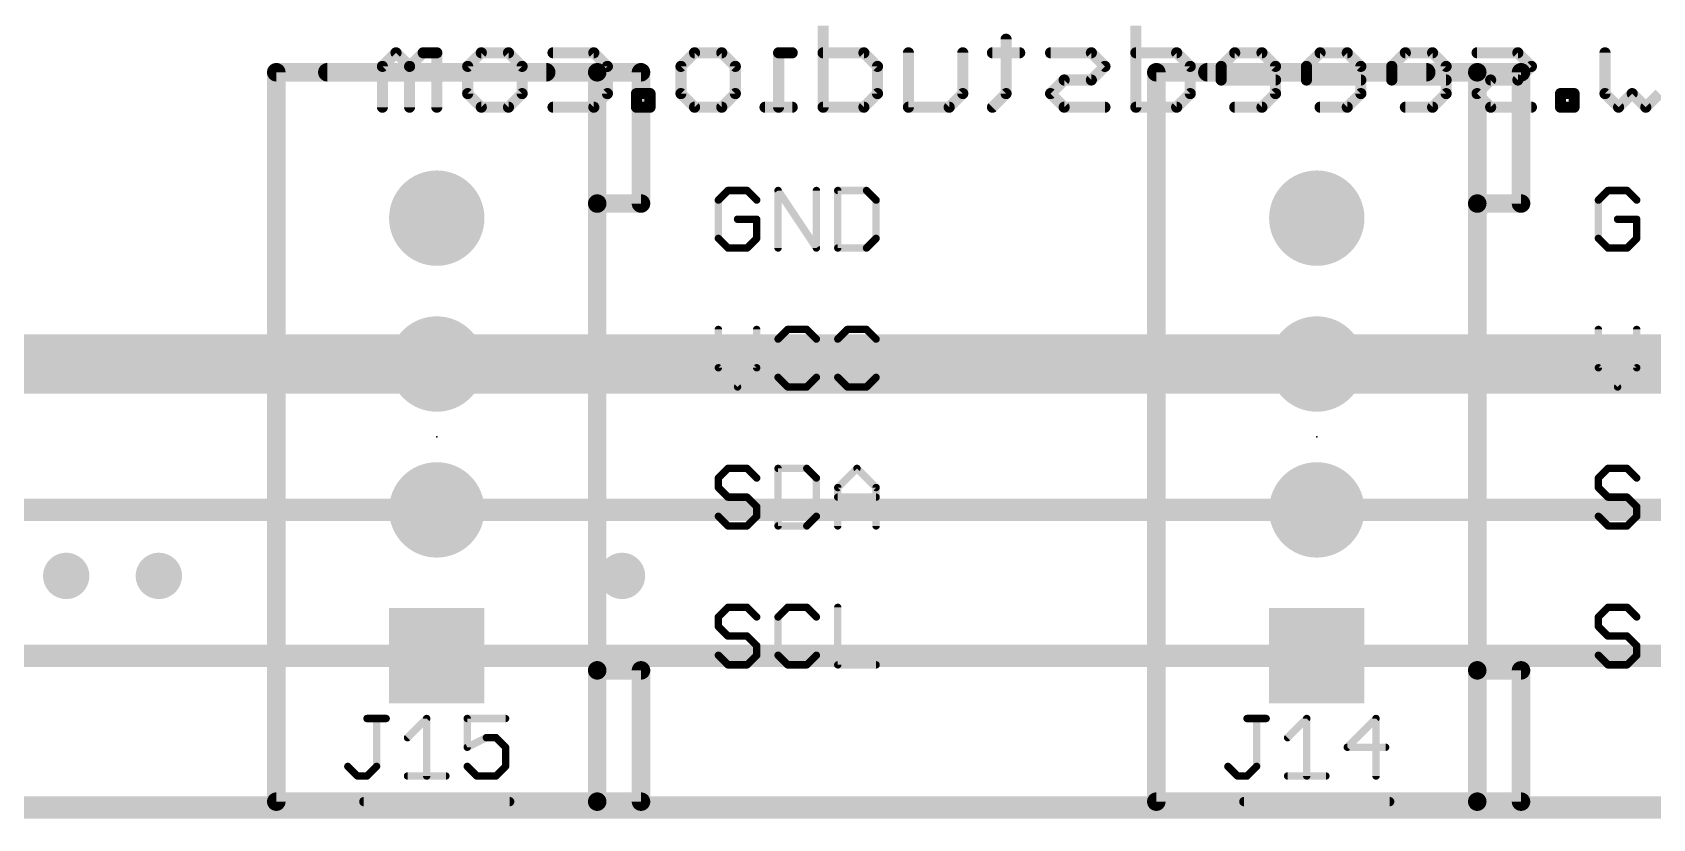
# Model space of a CAD drawing. Extents: x -0.23 to 5.5, y -0.23 to 4.66.
# Drawn here: x 0.982 to 1.856, y 0.394 to 0.818 of the extents above; entities that cross this region are included whole.
import ezdxf

# ---------------------------------------------------------------- set-up
doc = ezdxf.new("R2010")
doc.units = 0
for name, color, linetype in [('1', 14, 'CONTINUOUS'), ('16', 174, 'CONTINUOUS'), ('17', 94, 'CONTINUOUS'), ('18', 94, 'CONTINUOUS'), ('21', 251, 'CONTINUOUS'), ('22', 134, 'CONTINUOUS'), ('23', 178, 'CONTINUOUS'), ('25', 251, 'CONTINUOUS')]:
    doc.layers.add(name, color=color, linetype=linetype)

# ---------------------------------------------------------------- blocks, each defined once
blk = doc.blocks.new('SQUAREP')
blk.add_solid([(-0.5, -0.5), (0.5, -0.5), (-0.5, 0.5), (0.5, 0.5)])
blk = doc.blocks.new('ROUNDP')
at = {"const_width": 0.5}
blk.add_lwpolyline([(0, -0.25, 1), (0, 0.25, 1), (0, -0.25)], format="xyb", dxfattribs=at)
blk = doc.blocks.new('ROUNDV')
at = {"const_width": 0.5}
blk.add_lwpolyline([(0, -0.25, 1), (0, 0.25, 1), (0, -0.25)], format="xyb", dxfattribs=at)

msp = doc.modelspace()

# ---------------------------------------------------------------- linework, layer by layer
at = {"layer": '1', "const_width": 0.032}
for points in [[(0.725, 0.63937), (1.2, 0.63937)], [(1.2, 0.63937), (1.675, 0.63937)], [(1.675, 0.63937), (2.15, 0.63937)]]:
    msp.add_lwpolyline(points, dxfattribs=at)
at = {"layer": '1', "const_width": 0.016}
for points in [[(1.2, 0.64737, 1), (1.2, 0.63137)], [(1.2, 0.63137, 1), (1.2, 0.64737)], [(1.675, 0.64737, 1), (1.675, 0.63137)], [(1.675, 0.63137, 1), (1.675, 0.64737)]]:
    msp.add_lwpolyline(points, format="xyb", dxfattribs=at)
at = {"layer": '16', "const_width": 0.012}
for points in [[(0.725, 0.56063), (1.2, 0.56063)], [(1.2, 0.56063), (1.675, 0.56063)], [(1.675, 0.56063), (2.15, 0.56063)], [(0.725, 0.48189), (1.2, 0.48189)], [(1.2, 0.48189), (1.675, 0.48189)], [(1.675, 0.48189), (2.15, 0.48189)], [(0.675, 0.4), (2.1, 0.4)]]:
    msp.add_lwpolyline(points, dxfattribs=at)
at = {"layer": '16', "const_width": 0.006}
for points in [[(1.2, 0.56363, 1), (1.2, 0.55763)], [(1.2, 0.55763, 1), (1.2, 0.56363)], [(1.675, 0.56363, 1), (1.675, 0.55763)], [(1.675, 0.55763, 1), (1.675, 0.56363)], [(1.2, 0.48489, 1), (1.2, 0.47889)], [(1.2, 0.47889, 1), (1.2, 0.48489)], [(1.675, 0.48489, 1), (1.675, 0.47889)], [(1.675, 0.47889, 1), (1.675, 0.48489)]]:
    msp.add_lwpolyline(points, format="xyb", dxfattribs=at)
at = {"layer": '21'}
for points, const_width in [([(1.286614, 0.79685), (1.113386, 0.79685)], 0.01), ([(1.113386, 0.40315), (1.113386, 0.79685)], 0.01), ([(1.140945, 0.79685), (1.259055, 0.79685)], 0.01), ([(1.286614, 0.725984), (1.286614, 0.79685)], 0.01), ([(1.310236, 0.79685), (1.286614, 0.79685)], 0.01), ([(1.310236, 0.725984), (1.310236, 0.79685)], 0.01), ([(1.761614, 0.79685), (1.588386, 0.79685)], 0.01), ([(1.588386, 0.40315), (1.588386, 0.79685)], 0.01), ([(1.615945, 0.79685), (1.734055, 0.79685)], 0.01), ([(1.761614, 0.725984), (1.761614, 0.79685)], 0.01), ([(1.785236, 0.79685), (1.761614, 0.79685)], 0.01), ([(1.785236, 0.725984), (1.785236, 0.79685)], 0.01), ([(1.357171, 0.733026), (1.352, 0.727855)], 0.004), ([(1.367513, 0.733026), (1.357171, 0.733026)], 0.004), ([(1.372684, 0.727855), (1.367513, 0.733026)], 0.004), ([(1.384227, 0.702), (1.384227, 0.733026)], 0.004), ([(1.384227, 0.733026), (1.404912, 0.702)], 0.004), ([(1.404912, 0.702), (1.404912, 0.733026)], 0.004), ([(1.416455, 0.733026), (1.416455, 0.702)], 0.004), ([(1.431968, 0.733026), (1.416455, 0.733026)], 0.004), ([(1.437139, 0.727855), (1.431968, 0.733026)], 0.004), ([(1.832171, 0.733026), (1.827, 0.727855)], 0.004), ([(1.842513, 0.733026), (1.832171, 0.733026)], 0.004), ([(1.847684, 0.727855), (1.842513, 0.733026)], 0.004), ([(1.286614, 0.474016), (1.286614, 0.725984)], 0.01), ([(1.286614, 0.725984), (1.310236, 0.725984)], 0.01), ([(1.352, 0.727855), (1.352, 0.707171)], 0.004), ([(1.437139, 0.707171), (1.437139, 0.727855)], 0.004), ([(1.761614, 0.474016), (1.761614, 0.725984)], 0.01), ([(1.761614, 0.725984), (1.785236, 0.725984)], 0.01), ([(1.827, 0.727855), (1.827, 0.707171)], 0.004), ([(1.372684, 0.717513), (1.362342, 0.717513)], 0.004), ([(1.372684, 0.707171), (1.372684, 0.717513)], 0.004), ([(1.847684, 0.717513), (1.837342, 0.717513)], 0.004), ([(1.847684, 0.707171), (1.847684, 0.717513)], 0.004), ([(1.352, 0.707171), (1.357171, 0.702)], 0.004), ([(1.367513, 0.702), (1.372684, 0.707171)], 0.004), ([(1.431968, 0.702), (1.437139, 0.707171)], 0.004), ([(1.827, 0.707171), (1.832171, 0.702)], 0.004), ([(1.842513, 0.702), (1.847684, 0.707171)], 0.004), ([(1.357171, 0.702), (1.367513, 0.702)], 0.004), ([(1.416455, 0.702), (1.431968, 0.702)], 0.004), ([(1.832171, 0.702), (1.842513, 0.702)], 0.004), ([(1.352, 0.658026), (1.352, 0.637342)], 0.004), ([(1.372684, 0.637342), (1.372684, 0.658026)], 0.004), ([(1.389398, 0.658026), (1.384227, 0.652855)], 0.004), ([(1.399741, 0.658026), (1.389398, 0.658026)], 0.004), ([(1.404912, 0.652855), (1.399741, 0.658026)], 0.004), ([(1.421626, 0.658026), (1.416455, 0.652855)], 0.004), ([(1.431968, 0.658026), (1.421626, 0.658026)], 0.004), ([(1.437139, 0.652855), (1.431968, 0.658026)], 0.004), ([(1.827, 0.658026), (1.827, 0.637342)], 0.004), ([(1.847684, 0.637342), (1.847684, 0.658026)], 0.004), ([(1.384227, 0.652855), (1.384227, 0.632171)], 0.004), ([(1.416455, 0.652855), (1.416455, 0.632171)], 0.004), ([(1.352, 0.637342), (1.362342, 0.627)], 0.004), ([(1.362342, 0.627), (1.372684, 0.637342)], 0.004), ([(1.827, 0.637342), (1.837342, 0.627)], 0.004), ([(1.837342, 0.627), (1.847684, 0.637342)], 0.004), ([(1.384227, 0.632171), (1.389398, 0.627)], 0.004), ([(1.399741, 0.627), (1.404912, 0.632171)], 0.004), ([(1.416455, 0.632171), (1.421626, 0.627)], 0.004), ([(1.431968, 0.627), (1.437139, 0.632171)], 0.004), ([(1.389398, 0.627), (1.399741, 0.627)], 0.004), ([(1.421626, 0.627), (1.431968, 0.627)], 0.004), ([(1.357171, 0.583026), (1.352, 0.577855)], 0.004), ([(1.352, 0.577855), (1.352, 0.572684)], 0.004), ([(1.367513, 0.583026), (1.357171, 0.583026)], 0.004), ([(1.372684, 0.577855), (1.367513, 0.583026)], 0.004), ([(1.384227, 0.583026), (1.384227, 0.552)], 0.004), ([(1.399741, 0.583026), (1.384227, 0.583026)], 0.004), ([(1.404912, 0.577855), (1.399741, 0.583026)], 0.004), ([(1.404912, 0.557171), (1.404912, 0.577855)], 0.004), ([(1.416455, 0.572684), (1.426797, 0.583026)], 0.004), ([(1.426797, 0.583026), (1.437139, 0.572684)], 0.004), ([(1.832171, 0.583026), (1.827, 0.577855)], 0.004), ([(1.827, 0.577855), (1.827, 0.572684)], 0.004), ([(1.842513, 0.583026), (1.832171, 0.583026)], 0.004), ([(1.847684, 0.577855), (1.842513, 0.583026)], 0.004), ([(1.352, 0.572684), (1.357171, 0.567513)], 0.004), ([(1.357171, 0.567513), (1.367513, 0.567513)], 0.004), ([(1.367513, 0.567513), (1.372684, 0.562342)], 0.004), ([(1.416455, 0.552), (1.416455, 0.572684)], 0.004), ([(1.416455, 0.567513), (1.437139, 0.567513)], 0.004), ([(1.437139, 0.572684), (1.437139, 0.552)], 0.004), ([(1.827, 0.572684), (1.832171, 0.567513)], 0.004), ([(1.832171, 0.567513), (1.842513, 0.567513)], 0.004), ([(1.842513, 0.567513), (1.847684, 0.562342)], 0.004), ([(1.372684, 0.562342), (1.372684, 0.557171)], 0.004), ([(1.847684, 0.562342), (1.847684, 0.557171)], 0.004), ([(1.357171, 0.552), (1.352, 0.557171)], 0.004), ([(1.367513, 0.552), (1.357171, 0.552)], 0.004), ([(1.372684, 0.557171), (1.367513, 0.552)], 0.004), ([(1.384227, 0.552), (1.399741, 0.552)], 0.004), ([(1.399741, 0.552), (1.404912, 0.557171)], 0.004), ([(1.832171, 0.552), (1.827, 0.557171)], 0.004), ([(1.842513, 0.552), (1.832171, 0.552)], 0.004), ([(1.847684, 0.557171), (1.842513, 0.552)], 0.004), ([(1.357171, 0.508026), (1.352, 0.502855)], 0.004), ([(1.367513, 0.508026), (1.357171, 0.508026)], 0.004), ([(1.372684, 0.502855), (1.367513, 0.508026)], 0.004), ([(1.389398, 0.508026), (1.384227, 0.502855)], 0.004), ([(1.399741, 0.508026), (1.389398, 0.508026)], 0.004), ([(1.404912, 0.502855), (1.399741, 0.508026)], 0.004), ([(1.416455, 0.508026), (1.416455, 0.477)], 0.004), ([(1.832171, 0.508026), (1.827, 0.502855)], 0.004), ([(1.842513, 0.508026), (1.832171, 0.508026)], 0.004), ([(1.847684, 0.502855), (1.842513, 0.508026)], 0.004), ([(1.352, 0.502855), (1.352, 0.497684)], 0.004), ([(1.352, 0.497684), (1.357171, 0.492513)], 0.004), ([(1.384227, 0.502855), (1.384227, 0.482171)], 0.004), ([(1.827, 0.502855), (1.827, 0.497684)], 0.004), ([(1.827, 0.497684), (1.832171, 0.492513)], 0.004), ([(1.357171, 0.492513), (1.367513, 0.492513)], 0.004), ([(1.367513, 0.492513), (1.372684, 0.487342)], 0.004), ([(1.832171, 0.492513), (1.842513, 0.492513)], 0.004), ([(1.842513, 0.492513), (1.847684, 0.487342)], 0.004), ([(1.357171, 0.477), (1.352, 0.482171)], 0.004), ([(1.372684, 0.482171), (1.367513, 0.477)], 0.004), ([(1.372684, 0.487342), (1.372684, 0.482171)], 0.004), ([(1.384227, 0.482171), (1.389398, 0.477)], 0.004), ([(1.399741, 0.477), (1.404912, 0.482171)], 0.004), ([(1.832171, 0.477), (1.827, 0.482171)], 0.004), ([(1.847684, 0.482171), (1.842513, 0.477)], 0.004), ([(1.847684, 0.487342), (1.847684, 0.482171)], 0.004), ([(1.286614, 0.40315), (1.286614, 0.474016)], 0.01), ([(1.310236, 0.474016), (1.286614, 0.474016)], 0.01), ([(1.310236, 0.40315), (1.310236, 0.474016)], 0.01), ([(1.367513, 0.477), (1.357171, 0.477)], 0.004), ([(1.389398, 0.477), (1.399741, 0.477)], 0.004), ([(1.416455, 0.477), (1.437139, 0.477)], 0.004), ([(1.761614, 0.40315), (1.761614, 0.474016)], 0.01), ([(1.785236, 0.474016), (1.761614, 0.474016)], 0.01), ([(1.785236, 0.40315), (1.785236, 0.474016)], 0.01), ([(1.842513, 0.477), (1.832171, 0.477)], 0.004), ([(1.113386, 0.40315), (1.286614, 0.40315)], 0.01), ([(1.16063, 0.40315), (1.23937, 0.40315)], 0.005), ([(1.286614, 0.40315), (1.310236, 0.40315)], 0.01), ([(1.588386, 0.40315), (1.761614, 0.40315)], 0.01), ([(1.63563, 0.40315), (1.71437, 0.40315)], 0.005), ([(1.761614, 0.40315), (1.785236, 0.40315)], 0.01)]:
    msp.add_lwpolyline(points, dxfattribs=dict(at, const_width=const_width))
for points, const_width in [([(1.113386, 0.79935, 1), (1.113386, 0.79435)], 0.005), ([(1.115886, 0.79685, 1), (1.110886, 0.79685)], 0.005), ([(1.140945, 0.79935, 1), (1.140945, 0.79435)], 0.005), ([(1.259055, 0.79435, 1), (1.259055, 0.79935)], 0.005), ([(1.289114, 0.79685, 1), (1.284114, 0.79685)], 0.005), ([(1.286614, 0.79935, 1), (1.286614, 0.79435)], 0.005), ([(1.286614, 0.79435, 1), (1.286614, 0.79935)], 0.005), ([(1.312736, 0.79685, 1), (1.307736, 0.79685)], 0.005), ([(1.310236, 0.79435, 1), (1.310236, 0.79935)], 0.005), ([(1.588386, 0.79935, 1), (1.588386, 0.79435)], 0.005), ([(1.590886, 0.79685, 1), (1.585886, 0.79685)], 0.005), ([(1.615945, 0.79935, 1), (1.615945, 0.79435)], 0.005), ([(1.734055, 0.79435, 1), (1.734055, 0.79935)], 0.005), ([(1.764114, 0.79685, 1), (1.759114, 0.79685)], 0.005), ([(1.761614, 0.79935, 1), (1.761614, 0.79435)], 0.005), ([(1.761614, 0.79435, 1), (1.761614, 0.79935)], 0.005), ([(1.787736, 0.79685, 1), (1.782736, 0.79685)], 0.005), ([(1.785236, 0.79435, 1), (1.785236, 0.79935)], 0.005), ([(1.357171, 0.734026, 1), (1.357171, 0.732026)], 0.002), ([(1.357878, 0.732319, 1), (1.356464, 0.733734)], 0.002), ([(1.36822, 0.733734, 1), (1.366806, 0.732319)], 0.002), ([(1.367513, 0.732026, 1), (1.367513, 0.734026)], 0.002), ([(1.38506, 0.733581, 1), (1.383395, 0.732472)], 0.002), ([(1.385227, 0.733026, 1), (1.383227, 0.733026)], 0.002), ([(1.405912, 0.733026, 1), (1.403912, 0.733026)], 0.002), ([(1.417455, 0.733026, 1), (1.415455, 0.733026)], 0.002), ([(1.416455, 0.734026, 1), (1.416455, 0.732026)], 0.002), ([(1.432675, 0.733734, 1), (1.431261, 0.732319)], 0.002), ([(1.431968, 0.732026, 1), (1.431968, 0.734026)], 0.002), ([(1.832171, 0.734026, 1), (1.832171, 0.732026)], 0.002), ([(1.832878, 0.732319, 1), (1.831464, 0.733734)], 0.002), ([(1.84322, 0.733734, 1), (1.841806, 0.732319)], 0.002), ([(1.842513, 0.732026, 1), (1.842513, 0.734026)], 0.002), ([(1.289114, 0.725984, 1), (1.284114, 0.725984)], 0.005), ([(1.286614, 0.728484, 1), (1.286614, 0.723484)], 0.005), ([(1.284114, 0.725984, 1), (1.289114, 0.725984)], 0.005), ([(1.307736, 0.725984, 1), (1.312736, 0.725984)], 0.005), ([(1.310236, 0.723484, 1), (1.310236, 0.728484)], 0.005), ([(1.353, 0.727855, 1), (1.351, 0.727855)], 0.002), ([(1.351293, 0.728562, 1), (1.352707, 0.727148)], 0.002), ([(1.371977, 0.727148, 1), (1.373391, 0.728562)], 0.002), ([(1.438139, 0.727855, 1), (1.436139, 0.727855)], 0.002), ([(1.436432, 0.727148, 1), (1.437846, 0.728562)], 0.002), ([(1.764114, 0.725984, 1), (1.759114, 0.725984)], 0.005), ([(1.761614, 0.728484, 1), (1.761614, 0.723484)], 0.005), ([(1.759114, 0.725984, 1), (1.764114, 0.725984)], 0.005), ([(1.782736, 0.725984, 1), (1.787736, 0.725984)], 0.005), ([(1.785236, 0.723484, 1), (1.785236, 0.728484)], 0.005), ([(1.828, 0.727855, 1), (1.826, 0.727855)], 0.002), ([(1.826293, 0.728562, 1), (1.827707, 0.727148)], 0.002), ([(1.846977, 0.727148, 1), (1.848391, 0.728562)], 0.002), ([(1.362342, 0.718513, 1), (1.362342, 0.716513)], 0.002), ([(1.373684, 0.717513, 1), (1.371684, 0.717513)], 0.002), ([(1.372684, 0.716513, 1), (1.372684, 0.718513)], 0.002), ([(1.837342, 0.718513, 1), (1.837342, 0.716513)], 0.002), ([(1.848684, 0.717513, 1), (1.846684, 0.717513)], 0.002), ([(1.847684, 0.716513, 1), (1.847684, 0.718513)], 0.002), ([(1.352707, 0.707878, 1), (1.351293, 0.706464)], 0.002), ([(1.373391, 0.706464, 1), (1.371977, 0.707878)], 0.002), ([(1.437846, 0.706464, 1), (1.436432, 0.707878)], 0.002), ([(1.827707, 0.707878, 1), (1.826293, 0.706464)], 0.002), ([(1.848391, 0.706464, 1), (1.846977, 0.707878)], 0.002), ([(1.351, 0.707171, 1), (1.353, 0.707171)], 0.002), ([(1.357171, 0.703, 1), (1.357171, 0.701)], 0.002), ([(1.356464, 0.701293, 1), (1.357878, 0.702707)], 0.002), ([(1.366806, 0.702707, 1), (1.36822, 0.701293)], 0.002), ([(1.367513, 0.701, 1), (1.367513, 0.703)], 0.002), ([(1.371684, 0.707171, 1), (1.373684, 0.707171)], 0.002), ([(1.383227, 0.702, 1), (1.385227, 0.702)], 0.002), ([(1.403912, 0.702, 1), (1.405912, 0.702)], 0.002), ([(1.40408, 0.701445, 1), (1.405744, 0.702555)], 0.002), ([(1.416455, 0.703, 1), (1.416455, 0.701)], 0.002), ([(1.415455, 0.702, 1), (1.417455, 0.702)], 0.002), ([(1.431261, 0.702707, 1), (1.432675, 0.701293)], 0.002), ([(1.431968, 0.701, 1), (1.431968, 0.703)], 0.002), ([(1.436139, 0.707171, 1), (1.438139, 0.707171)], 0.002), ([(1.826, 0.707171, 1), (1.828, 0.707171)], 0.002), ([(1.832171, 0.703, 1), (1.832171, 0.701)], 0.002), ([(1.831464, 0.701293, 1), (1.832878, 0.702707)], 0.002), ([(1.841806, 0.702707, 1), (1.84322, 0.701293)], 0.002), ([(1.842513, 0.701, 1), (1.842513, 0.703)], 0.002), ([(1.846684, 0.707171, 1), (1.848684, 0.707171)], 0.002), ([(1.353, 0.658026, 1), (1.351, 0.658026)], 0.002), ([(1.373684, 0.658026, 1), (1.371684, 0.658026)], 0.002), ([(1.389398, 0.659026, 1), (1.389398, 0.657026)], 0.002), ([(1.390106, 0.657319, 1), (1.388691, 0.658734)], 0.002), ([(1.400448, 0.658734, 1), (1.399034, 0.657319)], 0.002), ([(1.399741, 0.657026, 1), (1.399741, 0.659026)], 0.002), ([(1.421626, 0.659026, 1), (1.421626, 0.657026)], 0.002), ([(1.422333, 0.657319, 1), (1.420919, 0.658734)], 0.002), ([(1.432675, 0.658734, 1), (1.431261, 0.657319)], 0.002), ([(1.431968, 0.657026, 1), (1.431968, 0.659026)], 0.002), ([(1.828, 0.658026, 1), (1.826, 0.658026)], 0.002), ([(1.848684, 0.658026, 1), (1.846684, 0.658026)], 0.002), ([(1.385227, 0.652855, 1), (1.383227, 0.652855)], 0.002), ([(1.38352, 0.653562, 1), (1.384935, 0.652148)], 0.002), ([(1.404205, 0.652148, 1), (1.405619, 0.653562)], 0.002), ([(1.417455, 0.652855, 1), (1.415455, 0.652855)], 0.002), ([(1.415748, 0.653562, 1), (1.417162, 0.652148)], 0.002), ([(1.436432, 0.652148, 1), (1.437846, 0.653562)], 0.002), ([(1.352707, 0.638049, 1), (1.351293, 0.636635)], 0.002), ([(1.373391, 0.636635, 1), (1.371977, 0.638049)], 0.002), ([(1.827707, 0.638049, 1), (1.826293, 0.636635)], 0.002), ([(1.848391, 0.636635, 1), (1.846977, 0.638049)], 0.002), ([(1.351, 0.637342, 1), (1.353, 0.637342)], 0.002), ([(1.371684, 0.637342, 1), (1.373684, 0.637342)], 0.002), ([(1.384935, 0.632878, 1), (1.38352, 0.631464)], 0.002), ([(1.383227, 0.632171, 1), (1.385227, 0.632171)], 0.002), ([(1.405619, 0.631464, 1), (1.404205, 0.632878)], 0.002), ([(1.417162, 0.632878, 1), (1.415748, 0.631464)], 0.002), ([(1.415455, 0.632171, 1), (1.417455, 0.632171)], 0.002), ([(1.437846, 0.631464, 1), (1.436432, 0.632878)], 0.002), ([(1.826, 0.637342, 1), (1.828, 0.637342)], 0.002), ([(1.846684, 0.637342, 1), (1.848684, 0.637342)], 0.002), ([(1.361635, 0.627707, 1), (1.363049, 0.626293)], 0.002), ([(1.361635, 0.626293, 1), (1.363049, 0.627707)], 0.002), ([(1.389398, 0.628, 1), (1.389398, 0.626)], 0.002), ([(1.388691, 0.626293, 1), (1.390106, 0.627707)], 0.002), ([(1.399034, 0.627707, 1), (1.400448, 0.626293)], 0.002), ([(1.399741, 0.626, 1), (1.399741, 0.628)], 0.002), ([(1.421626, 0.628, 1), (1.421626, 0.626)], 0.002), ([(1.420919, 0.626293, 1), (1.422333, 0.627707)], 0.002), ([(1.431261, 0.627707, 1), (1.432675, 0.626293)], 0.002), ([(1.431968, 0.626, 1), (1.431968, 0.628)], 0.002), ([(1.836635, 0.627707, 1), (1.838049, 0.626293)], 0.002), ([(1.836635, 0.626293, 1), (1.838049, 0.627707)], 0.002), ([(1.353, 0.577855, 1), (1.351, 0.577855)], 0.002), ([(1.351293, 0.578562, 1), (1.352707, 0.577148)], 0.002), ([(1.357171, 0.584026, 1), (1.357171, 0.582026)], 0.002), ([(1.357878, 0.582319, 1), (1.356464, 0.583734)], 0.002), ([(1.36822, 0.583734, 1), (1.366806, 0.582319)], 0.002), ([(1.367513, 0.582026, 1), (1.367513, 0.584026)], 0.002), ([(1.371977, 0.577148, 1), (1.373391, 0.578562)], 0.002), ([(1.385227, 0.583026, 1), (1.383227, 0.583026)], 0.002), ([(1.384227, 0.584026, 1), (1.384227, 0.582026)], 0.002), ([(1.400448, 0.583734, 1), (1.399034, 0.582319)], 0.002), ([(1.399741, 0.582026, 1), (1.399741, 0.584026)], 0.002), ([(1.405912, 0.577855, 1), (1.403912, 0.577855)], 0.002), ([(1.404205, 0.577148, 1), (1.405619, 0.578562)], 0.002), ([(1.427504, 0.583734, 1), (1.42609, 0.582319)], 0.002), ([(1.427504, 0.582319, 1), (1.42609, 0.583734)], 0.002), ([(1.828, 0.577855, 1), (1.826, 0.577855)], 0.002), ([(1.826293, 0.578562, 1), (1.827707, 0.577148)], 0.002), ([(1.832171, 0.584026, 1), (1.832171, 0.582026)], 0.002), ([(1.832878, 0.582319, 1), (1.831464, 0.583734)], 0.002), ([(1.84322, 0.583734, 1), (1.841806, 0.582319)], 0.002), ([(1.842513, 0.582026, 1), (1.842513, 0.584026)], 0.002), ([(1.846977, 0.577148, 1), (1.848391, 0.578562)], 0.002), ([(1.352707, 0.573391, 1), (1.351293, 0.571977)], 0.002), ([(1.351, 0.572684, 1), (1.353, 0.572684)], 0.002), ([(1.357171, 0.568513, 1), (1.357171, 0.566513)], 0.002), ([(1.356464, 0.566806, 1), (1.357878, 0.56822)], 0.002), ([(1.36822, 0.56822, 1), (1.366806, 0.566806)], 0.002), ([(1.367513, 0.566513, 1), (1.367513, 0.568513)], 0.002), ([(1.417455, 0.572684, 1), (1.415455, 0.572684)], 0.002), ([(1.415748, 0.573391, 1), (1.417162, 0.571977)], 0.002), ([(1.416455, 0.568513, 1), (1.416455, 0.566513)], 0.002), ([(1.438139, 0.572684, 1), (1.436139, 0.572684)], 0.002), ([(1.436432, 0.571977, 1), (1.437846, 0.573391)], 0.002), ([(1.437139, 0.566513, 1), (1.437139, 0.568513)], 0.002), ([(1.827707, 0.573391, 1), (1.826293, 0.571977)], 0.002), ([(1.826, 0.572684, 1), (1.828, 0.572684)], 0.002), ([(1.832171, 0.568513, 1), (1.832171, 0.566513)], 0.002), ([(1.831464, 0.566806, 1), (1.832878, 0.56822)], 0.002), ([(1.84322, 0.56822, 1), (1.841806, 0.566806)], 0.002), ([(1.842513, 0.566513, 1), (1.842513, 0.568513)], 0.002), ([(1.373684, 0.562342, 1), (1.371684, 0.562342)], 0.002), ([(1.371977, 0.561635, 1), (1.373391, 0.563049)], 0.002), ([(1.848684, 0.562342, 1), (1.846684, 0.562342)], 0.002), ([(1.846977, 0.561635, 1), (1.848391, 0.563049)], 0.002), ([(1.352707, 0.557878, 1), (1.351293, 0.556464)], 0.002), ([(1.357171, 0.553, 1), (1.357171, 0.551)], 0.002), ([(1.356464, 0.551293, 1), (1.357878, 0.552707)], 0.002), ([(1.366806, 0.552707, 1), (1.36822, 0.551293)], 0.002), ([(1.367513, 0.551, 1), (1.367513, 0.553)], 0.002), ([(1.371684, 0.557171, 1), (1.373684, 0.557171)], 0.002), ([(1.373391, 0.556464, 1), (1.371977, 0.557878)], 0.002), ([(1.384227, 0.553, 1), (1.384227, 0.551)], 0.002), ([(1.383227, 0.552, 1), (1.385227, 0.552)], 0.002), ([(1.399034, 0.552707, 1), (1.400448, 0.551293)], 0.002), ([(1.399741, 0.551, 1), (1.399741, 0.553)], 0.002), ([(1.403912, 0.557171, 1), (1.405912, 0.557171)], 0.002), ([(1.405619, 0.556464, 1), (1.404205, 0.557878)], 0.002), ([(1.415455, 0.552, 1), (1.417455, 0.552)], 0.002), ([(1.436139, 0.552, 1), (1.438139, 0.552)], 0.002), ([(1.827707, 0.557878, 1), (1.826293, 0.556464)], 0.002), ([(1.832171, 0.553, 1), (1.832171, 0.551)], 0.002), ([(1.831464, 0.551293, 1), (1.832878, 0.552707)], 0.002), ([(1.841806, 0.552707, 1), (1.84322, 0.551293)], 0.002), ([(1.842513, 0.551, 1), (1.842513, 0.553)], 0.002), ([(1.846684, 0.557171, 1), (1.848684, 0.557171)], 0.002), ([(1.848391, 0.556464, 1), (1.846977, 0.557878)], 0.002), ([(1.357171, 0.509026, 1), (1.357171, 0.507026)], 0.002), ([(1.357878, 0.507319, 1), (1.356464, 0.508734)], 0.002), ([(1.36822, 0.508734, 1), (1.366806, 0.507319)], 0.002), ([(1.367513, 0.507026, 1), (1.367513, 0.509026)], 0.002), ([(1.389398, 0.509026, 1), (1.389398, 0.507026)], 0.002), ([(1.390106, 0.507319, 1), (1.388691, 0.508734)], 0.002), ([(1.400448, 0.508734, 1), (1.399034, 0.507319)], 0.002), ([(1.399741, 0.507026, 1), (1.399741, 0.509026)], 0.002), ([(1.417455, 0.508026, 1), (1.415455, 0.508026)], 0.002), ([(1.832171, 0.509026, 1), (1.832171, 0.507026)], 0.002), ([(1.832878, 0.507319, 1), (1.831464, 0.508734)], 0.002), ([(1.84322, 0.508734, 1), (1.841806, 0.507319)], 0.002), ([(1.842513, 0.507026, 1), (1.842513, 0.509026)], 0.002), ([(1.353, 0.502855, 1), (1.351, 0.502855)], 0.002), ([(1.351293, 0.503562, 1), (1.352707, 0.502148)], 0.002), ([(1.352707, 0.498391, 1), (1.351293, 0.496977)], 0.002), ([(1.351, 0.497684, 1), (1.353, 0.497684)], 0.002), ([(1.371977, 0.502148, 1), (1.373391, 0.503562)], 0.002), ([(1.385227, 0.502855, 1), (1.383227, 0.502855)], 0.002), ([(1.38352, 0.503562, 1), (1.384935, 0.502148)], 0.002), ([(1.404205, 0.502148, 1), (1.405619, 0.503562)], 0.002), ([(1.828, 0.502855, 1), (1.826, 0.502855)], 0.002), ([(1.826293, 0.503562, 1), (1.827707, 0.502148)], 0.002), ([(1.827707, 0.498391, 1), (1.826293, 0.496977)], 0.002), ([(1.826, 0.497684, 1), (1.828, 0.497684)], 0.002), ([(1.846977, 0.502148, 1), (1.848391, 0.503562)], 0.002), ([(1.357171, 0.493513, 1), (1.357171, 0.491513)], 0.002), ([(1.356464, 0.491806, 1), (1.357878, 0.49322)], 0.002), ([(1.36822, 0.49322, 1), (1.366806, 0.491806)], 0.002), ([(1.367513, 0.491513, 1), (1.367513, 0.493513)], 0.002), ([(1.832171, 0.493513, 1), (1.832171, 0.491513)], 0.002), ([(1.831464, 0.491806, 1), (1.832878, 0.49322)], 0.002), ([(1.84322, 0.49322, 1), (1.841806, 0.491806)], 0.002), ([(1.842513, 0.491513, 1), (1.842513, 0.493513)], 0.002), ([(1.352707, 0.482878, 1), (1.351293, 0.481464)], 0.002), ([(1.373684, 0.487342, 1), (1.371684, 0.487342)], 0.002), ([(1.371684, 0.482171, 1), (1.373684, 0.482171)], 0.002), ([(1.371977, 0.486635, 1), (1.373391, 0.488049)], 0.002), ([(1.373391, 0.481464, 1), (1.371977, 0.482878)], 0.002), ([(1.384935, 0.482878, 1), (1.38352, 0.481464)], 0.002), ([(1.383227, 0.482171, 1), (1.385227, 0.482171)], 0.002), ([(1.405619, 0.481464, 1), (1.404205, 0.482878)], 0.002), ([(1.827707, 0.482878, 1), (1.826293, 0.481464)], 0.002), ([(1.848684, 0.487342, 1), (1.846684, 0.487342)], 0.002), ([(1.846684, 0.482171, 1), (1.848684, 0.482171)], 0.002), ([(1.846977, 0.486635, 1), (1.848391, 0.488049)], 0.002), ([(1.848391, 0.481464, 1), (1.846977, 0.482878)], 0.002), ([(1.289114, 0.474016, 1), (1.284114, 0.474016)], 0.005), ([(1.286614, 0.476516, 1), (1.286614, 0.471516)], 0.005), ([(1.284114, 0.474016, 1), (1.289114, 0.474016)], 0.005), ([(1.312736, 0.474016, 1), (1.307736, 0.474016)], 0.005), ([(1.310236, 0.471516, 1), (1.310236, 0.476516)], 0.005), ([(1.357171, 0.478, 1), (1.357171, 0.476)], 0.002), ([(1.356464, 0.476293, 1), (1.357878, 0.477707)], 0.002), ([(1.366806, 0.477707, 1), (1.36822, 0.476293)], 0.002), ([(1.367513, 0.476, 1), (1.367513, 0.478)], 0.002), ([(1.389398, 0.478, 1), (1.389398, 0.476)], 0.002), ([(1.388691, 0.476293, 1), (1.390106, 0.477707)], 0.002), ([(1.399034, 0.477707, 1), (1.400448, 0.476293)], 0.002), ([(1.399741, 0.476, 1), (1.399741, 0.478)], 0.002), ([(1.416455, 0.478, 1), (1.416455, 0.476)], 0.002), ([(1.415455, 0.477, 1), (1.417455, 0.477)], 0.002), ([(1.437139, 0.476, 1), (1.437139, 0.478)], 0.002), ([(1.764114, 0.474016, 1), (1.759114, 0.474016)], 0.005), ([(1.761614, 0.476516, 1), (1.761614, 0.471516)], 0.005), ([(1.759114, 0.474016, 1), (1.764114, 0.474016)], 0.005), ([(1.787736, 0.474016, 1), (1.782736, 0.474016)], 0.005), ([(1.785236, 0.471516, 1), (1.785236, 0.476516)], 0.005), ([(1.832171, 0.478, 1), (1.832171, 0.476)], 0.002), ([(1.831464, 0.476293, 1), (1.832878, 0.477707)], 0.002), ([(1.841806, 0.477707, 1), (1.84322, 0.476293)], 0.002), ([(1.842513, 0.476, 1), (1.842513, 0.478)], 0.002), ([(1.113386, 0.40565, 1), (1.113386, 0.40065)], 0.005), ([(1.110886, 0.40315, 1), (1.115886, 0.40315)], 0.005), ([(1.16063, 0.4044, 1), (1.16063, 0.4019)], 0.0025), ([(1.23937, 0.4019, 1), (1.23937, 0.4044)], 0.0025), ([(1.286614, 0.40565, 1), (1.286614, 0.40065)], 0.005), ([(1.284114, 0.40315, 1), (1.289114, 0.40315)], 0.005), ([(1.286614, 0.40065, 1), (1.286614, 0.40565)], 0.005), ([(1.307736, 0.40315, 1), (1.312736, 0.40315)], 0.005), ([(1.310236, 0.40065, 1), (1.310236, 0.40565)], 0.005), ([(1.588386, 0.40565, 1), (1.588386, 0.40065)], 0.005), ([(1.585886, 0.40315, 1), (1.590886, 0.40315)], 0.005), ([(1.63563, 0.4044, 1), (1.63563, 0.4019)], 0.0025), ([(1.71437, 0.4019, 1), (1.71437, 0.4044)], 0.0025), ([(1.761614, 0.40565, 1), (1.761614, 0.40065)], 0.005), ([(1.759114, 0.40315, 1), (1.764114, 0.40315)], 0.005), ([(1.761614, 0.40065, 1), (1.761614, 0.40565)], 0.005), ([(1.782736, 0.40315, 1), (1.787736, 0.40315)], 0.005), ([(1.785236, 0.40065, 1), (1.785236, 0.40565)], 0.005)]:
    msp.add_lwpolyline(points, format="xyb", dxfattribs=dict(at, const_width=const_width))
at = {"layer": '22', "const_width": 0.006}
for points in [[(1.408537, 0.822038), (1.408537, 0.778)], [(1.577347, 0.822038), (1.577347, 0.778)], [(1.507288, 0.814698), (1.507288, 0.78534)], [(1.178007, 0.807358), (1.170667, 0.800019)], [(1.185347, 0.800019), (1.178007, 0.807358)], [(1.192686, 0.807358), (1.185347, 0.800019)], [(1.200026, 0.807358), (1.192686, 0.807358)], [(1.200026, 0.778), (1.200026, 0.807358)], [(1.216707, 0.800019), (1.224046, 0.807358)], [(1.224046, 0.807358), (1.238726, 0.807358)], [(1.238726, 0.807358), (1.246065, 0.800019)], [(1.262746, 0.807358), (1.284765, 0.807358)], [(1.284765, 0.807358), (1.292104, 0.800019)], [(1.331805, 0.800019), (1.339144, 0.807358)], [(1.339144, 0.807358), (1.353824, 0.807358)], [(1.353824, 0.807358), (1.361163, 0.800019)], [(1.391856, 0.807358), (1.384516, 0.807358)], [(1.384516, 0.807358), (1.384516, 0.778)], [(1.430556, 0.807358), (1.408537, 0.807358)], [(1.437895, 0.800019), (1.430556, 0.807358)], [(1.454576, 0.778), (1.454576, 0.807358)], [(1.483934, 0.807358), (1.483934, 0.78534)], [(1.514627, 0.807358), (1.499948, 0.807358)], [(1.553327, 0.807358), (1.531308, 0.807358)], [(1.560666, 0.800019), (1.553327, 0.807358)], [(1.599366, 0.807358), (1.577347, 0.807358)], [(1.606706, 0.800019), (1.599366, 0.807358)], [(1.630726, 0.807358), (1.623387, 0.800019)], [(1.645405, 0.807358), (1.630726, 0.807358)], [(1.652745, 0.800019), (1.645405, 0.807358)], [(1.676766, 0.807358), (1.669426, 0.800019)], [(1.691445, 0.807358), (1.676766, 0.807358)], [(1.698784, 0.800019), (1.691445, 0.807358)], [(1.722805, 0.807358), (1.715465, 0.800019)], [(1.737484, 0.807358), (1.722805, 0.807358)], [(1.744823, 0.800019), (1.737484, 0.807358)], [(1.783523, 0.807358), (1.761504, 0.807358)], [(1.790863, 0.800019), (1.783523, 0.807358)], [(1.830563, 0.78534), (1.830563, 0.807358)], [(1.170667, 0.800019), (1.170667, 0.778)], [(1.185347, 0.800019), (1.185347, 0.778)], [(1.216707, 0.78534), (1.216707, 0.800019)], [(1.246065, 0.800019), (1.246065, 0.78534)], [(1.292104, 0.800019), (1.292104, 0.78534)], [(1.331805, 0.78534), (1.331805, 0.800019)], [(1.361163, 0.800019), (1.361163, 0.78534)], [(1.437895, 0.78534), (1.437895, 0.800019)], [(1.553327, 0.792679), (1.560666, 0.800019)], [(1.606706, 0.78534), (1.606706, 0.800019)], [(1.623387, 0.800019), (1.623387, 0.792679)], [(1.652745, 0.78534), (1.652745, 0.800019)], [(1.669426, 0.800019), (1.669426, 0.792679)], [(1.698784, 0.78534), (1.698784, 0.800019)], [(1.715465, 0.800019), (1.715465, 0.792679)], [(1.744823, 0.78534), (1.744823, 0.800019)], [(1.783523, 0.792679), (1.790863, 0.800019)], [(1.224046, 0.778), (1.216707, 0.78534)], [(1.246065, 0.78534), (1.238726, 0.778)], [(1.292104, 0.78534), (1.284765, 0.778)], [(1.315124, 0.78534), (1.307784, 0.78534)], [(1.307784, 0.78534), (1.307784, 0.778)], [(1.315124, 0.778), (1.315124, 0.78534)], [(1.339144, 0.778), (1.331805, 0.78534)], [(1.361163, 0.78534), (1.353824, 0.778)], [(1.430556, 0.778), (1.437895, 0.78534)], [(1.483934, 0.78534), (1.476595, 0.778)], [(1.507288, 0.78534), (1.499948, 0.778)], [(1.531308, 0.78534), (1.538648, 0.792679)], [(1.538648, 0.778), (1.531308, 0.78534)], [(1.538648, 0.792679), (1.553327, 0.792679)], [(1.599366, 0.778), (1.606706, 0.78534)], [(1.623387, 0.792679), (1.652745, 0.792679)], [(1.645405, 0.778), (1.652745, 0.78534)], [(1.669426, 0.792679), (1.698784, 0.792679)], [(1.691445, 0.778), (1.698784, 0.78534)], [(1.715465, 0.792679), (1.744823, 0.792679)], [(1.737484, 0.778), (1.744823, 0.78534)], [(1.761504, 0.78534), (1.768844, 0.792679)], [(1.768844, 0.778), (1.761504, 0.78534)], [(1.768844, 0.792679), (1.783523, 0.792679)], [(1.813882, 0.78534), (1.806543, 0.78534)], [(1.806543, 0.78534), (1.806543, 0.778)], [(1.813882, 0.778), (1.813882, 0.78534)], [(1.837903, 0.778), (1.830563, 0.78534)], [(1.845242, 0.78534), (1.837903, 0.778)], [(1.852582, 0.778), (1.845242, 0.78534)], [(1.859922, 0.78534), (1.852582, 0.778)], [(1.238726, 0.778), (1.224046, 0.778)], [(1.284765, 0.778), (1.262746, 0.778)], [(1.307784, 0.778), (1.315124, 0.778)], [(1.353824, 0.778), (1.339144, 0.778)], [(1.391856, 0.778), (1.377177, 0.778)], [(1.408537, 0.778), (1.430556, 0.778)], [(1.476595, 0.778), (1.454576, 0.778)], [(1.560666, 0.778), (1.538648, 0.778)], [(1.577347, 0.778), (1.599366, 0.778)], [(1.630726, 0.778), (1.645405, 0.778)], [(1.676766, 0.778), (1.691445, 0.778)], [(1.722805, 0.778), (1.737484, 0.778)], [(1.790863, 0.778), (1.768844, 0.778)], [(1.806543, 0.778), (1.813882, 0.778)]]:
    msp.add_lwpolyline(points, dxfattribs=at)
at = {"layer": '22', "const_width": 0.003}
for points in [[(1.508788, 0.814698, 1), (1.505788, 0.814698)], [(1.179068, 0.808419, 1), (1.176946, 0.806298)], [(1.179068, 0.806298, 1), (1.176946, 0.808419)], [(1.192686, 0.808858, 1), (1.192686, 0.805858)], [(1.193747, 0.806298, 1), (1.191626, 0.808419)], [(1.201526, 0.807358, 1), (1.198526, 0.807358)], [(1.200026, 0.805858, 1), (1.200026, 0.808858)], [(1.224046, 0.808858, 1), (1.224046, 0.805858)], [(1.225107, 0.806298, 1), (1.222986, 0.808419)], [(1.239786, 0.808419, 1), (1.237665, 0.806298)], [(1.238726, 0.805858, 1), (1.238726, 0.808858)], [(1.262746, 0.808858, 1), (1.262746, 0.805858)], [(1.285825, 0.808419, 1), (1.283704, 0.806298)], [(1.284765, 0.805858, 1), (1.284765, 0.808858)], [(1.339144, 0.808858, 1), (1.339144, 0.805858)], [(1.340205, 0.806298, 1), (1.338084, 0.808419)], [(1.354884, 0.808419, 1), (1.352763, 0.806298)], [(1.353824, 0.805858, 1), (1.353824, 0.808858)], [(1.384516, 0.808858, 1), (1.384516, 0.805858)], [(1.386016, 0.807358, 1), (1.383016, 0.807358)], [(1.391856, 0.805858, 1), (1.391856, 0.808858)], [(1.408537, 0.808858, 1), (1.408537, 0.805858)], [(1.431616, 0.808419, 1), (1.429495, 0.806298)], [(1.430556, 0.805858, 1), (1.430556, 0.808858)], [(1.456076, 0.807358, 1), (1.453076, 0.807358)], [(1.485434, 0.807358, 1), (1.482434, 0.807358)], [(1.499948, 0.808858, 1), (1.499948, 0.805858)], [(1.514627, 0.805858, 1), (1.514627, 0.808858)], [(1.531308, 0.808858, 1), (1.531308, 0.805858)], [(1.554388, 0.808419, 1), (1.552266, 0.806298)], [(1.553327, 0.805858, 1), (1.553327, 0.808858)], [(1.577347, 0.808858, 1), (1.577347, 0.805858)], [(1.600427, 0.808419, 1), (1.598305, 0.806298)], [(1.599366, 0.805858, 1), (1.599366, 0.808858)], [(1.630726, 0.808858, 1), (1.630726, 0.805858)], [(1.631787, 0.806298, 1), (1.629666, 0.808419)], [(1.646466, 0.808419, 1), (1.644345, 0.806298)], [(1.645405, 0.805858, 1), (1.645405, 0.808858)], [(1.676766, 0.808858, 1), (1.676766, 0.805858)], [(1.677826, 0.806298, 1), (1.675705, 0.808419)], [(1.692505, 0.808419, 1), (1.690384, 0.806298)], [(1.691445, 0.805858, 1), (1.691445, 0.808858)], [(1.722805, 0.808858, 1), (1.722805, 0.805858)], [(1.723865, 0.806298, 1), (1.721744, 0.808419)], [(1.738545, 0.808419, 1), (1.736423, 0.806298)], [(1.737484, 0.805858, 1), (1.737484, 0.808858)], [(1.761504, 0.808858, 1), (1.761504, 0.805858)], [(1.784584, 0.808419, 1), (1.782462, 0.806298)], [(1.783523, 0.805858, 1), (1.783523, 0.808858)], [(1.832063, 0.807358, 1), (1.829063, 0.807358)], [(1.172167, 0.800019, 1), (1.169167, 0.800019)], [(1.169607, 0.801079, 1), (1.171728, 0.798958)], [(1.186847, 0.800019, 1), (1.183847, 0.800019)], [(1.184286, 0.801079, 1), (1.186407, 0.798958)], [(1.184286, 0.798958, 1), (1.186407, 0.801079)], [(1.218207, 0.800019, 1), (1.215207, 0.800019)], [(1.215646, 0.801079, 1), (1.217767, 0.798958)], [(1.247565, 0.800019, 1), (1.244565, 0.800019)], [(1.245004, 0.798958, 1), (1.247126, 0.801079)], [(1.293604, 0.800019, 1), (1.290604, 0.800019)], [(1.291044, 0.798958, 1), (1.293165, 0.801079)], [(1.333305, 0.800019, 1), (1.330305, 0.800019)], [(1.330744, 0.801079, 1), (1.332865, 0.798958)], [(1.362663, 0.800019, 1), (1.359663, 0.800019)], [(1.360102, 0.798958, 1), (1.362224, 0.801079)], [(1.439395, 0.800019, 1), (1.436395, 0.800019)], [(1.436835, 0.798958, 1), (1.438956, 0.801079)], [(1.561727, 0.798958, 1), (1.559606, 0.801079)], [(1.559606, 0.798958, 1), (1.561727, 0.801079)], [(1.608206, 0.800019, 1), (1.605206, 0.800019)], [(1.605645, 0.798958, 1), (1.607766, 0.801079)], [(1.624887, 0.800019, 1), (1.621887, 0.800019)], [(1.622326, 0.801079, 1), (1.624447, 0.798958)], [(1.654245, 0.800019, 1), (1.651245, 0.800019)], [(1.651684, 0.798958, 1), (1.653806, 0.801079)], [(1.670926, 0.800019, 1), (1.667926, 0.800019)], [(1.668365, 0.801079, 1), (1.670486, 0.798958)], [(1.700284, 0.800019, 1), (1.697284, 0.800019)], [(1.697724, 0.798958, 1), (1.699845, 0.801079)], [(1.716965, 0.800019, 1), (1.713965, 0.800019)], [(1.714404, 0.801079, 1), (1.716526, 0.798958)], [(1.746323, 0.800019, 1), (1.743323, 0.800019)], [(1.743763, 0.798958, 1), (1.745884, 0.801079)], [(1.791923, 0.798958, 1), (1.789802, 0.801079)], [(1.789802, 0.798958, 1), (1.791923, 0.801079)], [(1.217767, 0.7864, 1), (1.215646, 0.784279)], [(1.247126, 0.784279, 1), (1.245004, 0.7864)], [(1.293165, 0.784279, 1), (1.291044, 0.7864)], [(1.307784, 0.78684, 1), (1.307784, 0.78384)], [(1.309284, 0.78534, 1), (1.306284, 0.78534)], [(1.316624, 0.78534, 1), (1.313624, 0.78534)], [(1.315124, 0.78384, 1), (1.315124, 0.78684)], [(1.332865, 0.7864, 1), (1.330744, 0.784279)], [(1.362224, 0.784279, 1), (1.360102, 0.7864)], [(1.438956, 0.784279, 1), (1.436835, 0.7864)], [(1.484995, 0.784279, 1), (1.482874, 0.7864)], [(1.508348, 0.784279, 1), (1.506227, 0.7864)], [(1.532369, 0.7864, 1), (1.530247, 0.784279)], [(1.530247, 0.7864, 1), (1.532369, 0.784279)], [(1.538648, 0.794179, 1), (1.538648, 0.791179)], [(1.539708, 0.791618, 1), (1.537587, 0.79374)], [(1.552266, 0.79374, 1), (1.554388, 0.791618)], [(1.553327, 0.791179, 1), (1.553327, 0.794179)], [(1.607766, 0.784279, 1), (1.605645, 0.7864)], [(1.623387, 0.794179, 1), (1.623387, 0.791179)], [(1.621887, 0.792679, 1), (1.624887, 0.792679)], [(1.653806, 0.784279, 1), (1.651684, 0.7864)], [(1.652745, 0.791179, 1), (1.652745, 0.794179)], [(1.669426, 0.794179, 1), (1.669426, 0.791179)], [(1.667926, 0.792679, 1), (1.670926, 0.792679)], [(1.699845, 0.784279, 1), (1.697724, 0.7864)], [(1.698784, 0.791179, 1), (1.698784, 0.794179)], [(1.715465, 0.794179, 1), (1.715465, 0.791179)], [(1.713965, 0.792679, 1), (1.716965, 0.792679)], [(1.745884, 0.784279, 1), (1.743763, 0.7864)], [(1.744823, 0.791179, 1), (1.744823, 0.794179)], [(1.762565, 0.7864, 1), (1.760444, 0.784279)], [(1.760444, 0.7864, 1), (1.762565, 0.784279)], [(1.768844, 0.794179, 1), (1.768844, 0.791179)], [(1.769905, 0.791618, 1), (1.767783, 0.79374)], [(1.782462, 0.79374, 1), (1.784584, 0.791618)], [(1.783523, 0.791179, 1), (1.783523, 0.794179)], [(1.806543, 0.78684, 1), (1.806543, 0.78384)], [(1.808043, 0.78534, 1), (1.805043, 0.78534)], [(1.815382, 0.78534, 1), (1.812382, 0.78534)], [(1.813882, 0.78384, 1), (1.813882, 0.78684)], [(1.831624, 0.7864, 1), (1.829502, 0.784279)], [(1.846303, 0.7864, 1), (1.844182, 0.784279)], [(1.846303, 0.784279, 1), (1.844182, 0.7864)], [(1.169167, 0.778, 1), (1.172167, 0.778)], [(1.183847, 0.778, 1), (1.186847, 0.778)], [(1.198526, 0.778, 1), (1.201526, 0.778)], [(1.215207, 0.78534, 1), (1.218207, 0.78534)], [(1.224046, 0.7795, 1), (1.224046, 0.7765)], [(1.222986, 0.776939, 1), (1.225107, 0.779061)], [(1.237665, 0.779061, 1), (1.239786, 0.776939)], [(1.238726, 0.7765, 1), (1.238726, 0.7795)], [(1.244565, 0.78534, 1), (1.247565, 0.78534)], [(1.262746, 0.7795, 1), (1.262746, 0.7765)], [(1.283704, 0.779061, 1), (1.285825, 0.776939)], [(1.284765, 0.7765, 1), (1.284765, 0.7795)], [(1.290604, 0.78534, 1), (1.293604, 0.78534)], [(1.307784, 0.7795, 1), (1.307784, 0.7765)], [(1.306284, 0.778, 1), (1.309284, 0.778)], [(1.313624, 0.778, 1), (1.316624, 0.778)], [(1.315124, 0.7765, 1), (1.315124, 0.7795)], [(1.330305, 0.78534, 1), (1.333305, 0.78534)], [(1.339144, 0.7795, 1), (1.339144, 0.7765)], [(1.338084, 0.776939, 1), (1.340205, 0.779061)], [(1.352763, 0.779061, 1), (1.354884, 0.776939)], [(1.353824, 0.7765, 1), (1.353824, 0.7795)], [(1.359663, 0.78534, 1), (1.362663, 0.78534)], [(1.377177, 0.7795, 1), (1.377177, 0.7765)], [(1.383016, 0.778, 1), (1.386016, 0.778)], [(1.391856, 0.7765, 1), (1.391856, 0.7795)], [(1.408537, 0.7795, 1), (1.408537, 0.7765)], [(1.407037, 0.778, 1), (1.410037, 0.778)], [(1.429495, 0.779061, 1), (1.431616, 0.776939)], [(1.430556, 0.7765, 1), (1.430556, 0.7795)], [(1.436395, 0.78534, 1), (1.439395, 0.78534)], [(1.454576, 0.7795, 1), (1.454576, 0.7765)], [(1.453076, 0.778, 1), (1.456076, 0.778)], [(1.475534, 0.779061, 1), (1.477656, 0.776939)], [(1.476595, 0.7765, 1), (1.476595, 0.7795)], [(1.482434, 0.78534, 1), (1.485434, 0.78534)], [(1.498887, 0.779061, 1), (1.501009, 0.776939)], [(1.505788, 0.78534, 1), (1.508788, 0.78534)], [(1.538648, 0.7795, 1), (1.538648, 0.7765)], [(1.537587, 0.776939, 1), (1.539708, 0.779061)], [(1.560666, 0.7765, 1), (1.560666, 0.7795)], [(1.577347, 0.7795, 1), (1.577347, 0.7765)], [(1.575847, 0.778, 1), (1.578847, 0.778)], [(1.598305, 0.779061, 1), (1.600427, 0.776939)], [(1.599366, 0.7765, 1), (1.599366, 0.7795)], [(1.605206, 0.78534, 1), (1.608206, 0.78534)], [(1.630726, 0.7795, 1), (1.630726, 0.7765)], [(1.644345, 0.779061, 1), (1.646466, 0.776939)], [(1.645405, 0.7765, 1), (1.645405, 0.7795)], [(1.651245, 0.78534, 1), (1.654245, 0.78534)], [(1.676766, 0.7795, 1), (1.676766, 0.7765)], [(1.690384, 0.779061, 1), (1.692505, 0.776939)], [(1.691445, 0.7765, 1), (1.691445, 0.7795)], [(1.697284, 0.78534, 1), (1.700284, 0.78534)], [(1.722805, 0.7795, 1), (1.722805, 0.7765)], [(1.736423, 0.779061, 1), (1.738545, 0.776939)], [(1.737484, 0.7765, 1), (1.737484, 0.7795)], [(1.743323, 0.78534, 1), (1.746323, 0.78534)], [(1.768844, 0.7795, 1), (1.768844, 0.7765)], [(1.767783, 0.776939, 1), (1.769905, 0.779061)], [(1.790863, 0.7765, 1), (1.790863, 0.7795)], [(1.806543, 0.7795, 1), (1.806543, 0.7765)], [(1.805043, 0.778, 1), (1.808043, 0.778)], [(1.812382, 0.778, 1), (1.815382, 0.778)], [(1.813882, 0.7765, 1), (1.813882, 0.7795)], [(1.829063, 0.78534, 1), (1.832063, 0.78534)], [(1.836842, 0.779061, 1), (1.838963, 0.776939)], [(1.836842, 0.776939, 1), (1.838963, 0.779061)], [(1.851521, 0.779061, 1), (1.853643, 0.776939)], [(1.851521, 0.776939, 1), (1.853643, 0.779061)]]:
    msp.add_lwpolyline(points, format="xyb", dxfattribs=at)
at = {"layer": '23'}
for p in [(1.2, 0.6), (1.675, 0.6)]:
    msp.add_point(p, dxfattribs=at)
at = {"layer": '25', "const_width": 0.004}
for points in [[(1.162342, 0.448026), (1.172684, 0.448026)], [(1.167513, 0.422171), (1.167513, 0.448026)], [(1.184227, 0.437684), (1.19457, 0.448026)], [(1.19457, 0.448026), (1.19457, 0.417)], [(1.237139, 0.448026), (1.216455, 0.448026)], [(1.216455, 0.448026), (1.216455, 0.432513)], [(1.637342, 0.448026), (1.647684, 0.448026)], [(1.642513, 0.422171), (1.642513, 0.448026)], [(1.659227, 0.437684), (1.66957, 0.448026)], [(1.66957, 0.448026), (1.66957, 0.417)], [(1.706968, 0.448026), (1.691455, 0.432513)], [(1.706968, 0.417), (1.706968, 0.448026)], [(1.216455, 0.432513), (1.226797, 0.437684)], [(1.226797, 0.437684), (1.231968, 0.437684)], [(1.231968, 0.437684), (1.237139, 0.432513)], [(1.237139, 0.432513), (1.237139, 0.422171)], [(1.691455, 0.432513), (1.712139, 0.432513)], [(1.152, 0.422171), (1.157171, 0.417)], [(1.162342, 0.417), (1.167513, 0.422171)], [(1.221626, 0.417), (1.216455, 0.422171)], [(1.237139, 0.422171), (1.231968, 0.417)], [(1.627, 0.422171), (1.632171, 0.417)], [(1.637342, 0.417), (1.642513, 0.422171)], [(1.157171, 0.417), (1.162342, 0.417)], [(1.184227, 0.417), (1.204912, 0.417)], [(1.231968, 0.417), (1.221626, 0.417)], [(1.632171, 0.417), (1.637342, 0.417)], [(1.659227, 0.417), (1.679912, 0.417)]]:
    msp.add_lwpolyline(points, dxfattribs=at)
at = {"layer": '25', "const_width": 0.002}
for points in [[(1.162342, 0.449026, 1), (1.162342, 0.447026)], [(1.168513, 0.448026, 1), (1.166513, 0.448026)], [(1.172684, 0.447026, 1), (1.172684, 0.449026)], [(1.19557, 0.448026, 1), (1.19357, 0.448026)], [(1.195277, 0.447319, 1), (1.193863, 0.448734)], [(1.216455, 0.449026, 1), (1.216455, 0.447026)], [(1.217455, 0.448026, 1), (1.215455, 0.448026)], [(1.237139, 0.447026, 1), (1.237139, 0.449026)], [(1.637342, 0.449026, 1), (1.637342, 0.447026)], [(1.643513, 0.448026, 1), (1.641513, 0.448026)], [(1.647684, 0.447026, 1), (1.647684, 0.449026)], [(1.67057, 0.448026, 1), (1.66857, 0.448026)], [(1.670277, 0.447319, 1), (1.668863, 0.448734)], [(1.707968, 0.448026, 1), (1.705968, 0.448026)], [(1.707675, 0.447319, 1), (1.706261, 0.448734)], [(1.18352, 0.438391, 1), (1.184935, 0.436977)], [(1.226797, 0.438684, 1), (1.226797, 0.436684)], [(1.227244, 0.43679, 1), (1.22635, 0.438579)], [(1.232675, 0.438391, 1), (1.231261, 0.436977)], [(1.231968, 0.436684, 1), (1.231968, 0.438684)], [(1.65852, 0.438391, 1), (1.659935, 0.436977)], [(1.216008, 0.433408, 1), (1.216902, 0.431619)], [(1.215455, 0.432513, 1), (1.217455, 0.432513)], [(1.238139, 0.432513, 1), (1.236139, 0.432513)], [(1.236432, 0.431806, 1), (1.237846, 0.43322)], [(1.691455, 0.433513, 1), (1.691455, 0.431513)], [(1.690748, 0.43322, 1), (1.692162, 0.431806)], [(1.712139, 0.431513, 1), (1.712139, 0.433513)], [(1.152707, 0.422878, 1), (1.151293, 0.421464)], [(1.166513, 0.422171, 1), (1.168513, 0.422171)], [(1.16822, 0.421464, 1), (1.166806, 0.422878)], [(1.217162, 0.422878, 1), (1.215748, 0.421464)], [(1.236139, 0.422171, 1), (1.238139, 0.422171)], [(1.237846, 0.421464, 1), (1.236432, 0.422878)], [(1.627707, 0.422878, 1), (1.626293, 0.421464)], [(1.641513, 0.422171, 1), (1.643513, 0.422171)], [(1.64322, 0.421464, 1), (1.641806, 0.422878)], [(1.157171, 0.418, 1), (1.157171, 0.416)], [(1.156464, 0.416293, 1), (1.157878, 0.417707)], [(1.161635, 0.417707, 1), (1.163049, 0.416293)], [(1.162342, 0.416, 1), (1.162342, 0.418)], [(1.184227, 0.418, 1), (1.184227, 0.416)], [(1.19357, 0.417, 1), (1.19557, 0.417)], [(1.204912, 0.416, 1), (1.204912, 0.418)], [(1.221626, 0.418, 1), (1.221626, 0.416)], [(1.220919, 0.416293, 1), (1.222333, 0.417707)], [(1.231261, 0.417707, 1), (1.232675, 0.416293)], [(1.231968, 0.416, 1), (1.231968, 0.418)], [(1.632171, 0.418, 1), (1.632171, 0.416)], [(1.631464, 0.416293, 1), (1.632878, 0.417707)], [(1.636635, 0.417707, 1), (1.638049, 0.416293)], [(1.637342, 0.416, 1), (1.637342, 0.418)], [(1.659227, 0.418, 1), (1.659227, 0.416)], [(1.66857, 0.417, 1), (1.67057, 0.417)], [(1.679912, 0.416, 1), (1.679912, 0.418)], [(1.705968, 0.417, 1), (1.707968, 0.417)]]:
    msp.add_lwpolyline(points, format="xyb", dxfattribs=at)

# ---------------------------------------------------------------- block references
at = {"layer": '17', "xscale": 0.051496, "yscale": 0.051496, "rotation": 90}
for name, p in [('ROUNDP', (1.2, 0.71811)), ('ROUNDP', (1.2, 0.71811)), ('ROUNDP', (1.675, 0.71811)), ('ROUNDP', (1.675, 0.71811)), ('ROUNDP', (1.2, 0.63937)), ('ROUNDP', (1.2, 0.63937)), ('ROUNDP', (1.675, 0.63937)), ('ROUNDP', (1.675, 0.63937)), ('ROUNDP', (1.2, 0.56063)), ('ROUNDP', (1.2, 0.56063)), ('ROUNDP', (1.675, 0.56063)), ('ROUNDP', (1.675, 0.56063)), ('SQUAREP', (1.2, 0.48189)), ('SQUAREP', (1.2, 0.48189)), ('SQUAREP', (1.675, 0.48189)), ('SQUAREP', (1.675, 0.48189))]:
    msp.add_blockref(name, p, dxfattribs=at)
at = {"layer": '18', "xscale": 0.025, "yscale": 0.025}
for p in [(1, 0.525), (1, 0.525), (1.05, 0.525), (1.05, 0.525), (1.3, 0.525), (1.3, 0.525)]:
    msp.add_blockref('ROUNDV', p, dxfattribs=at)

doc.saveas('drawing.dxf')
